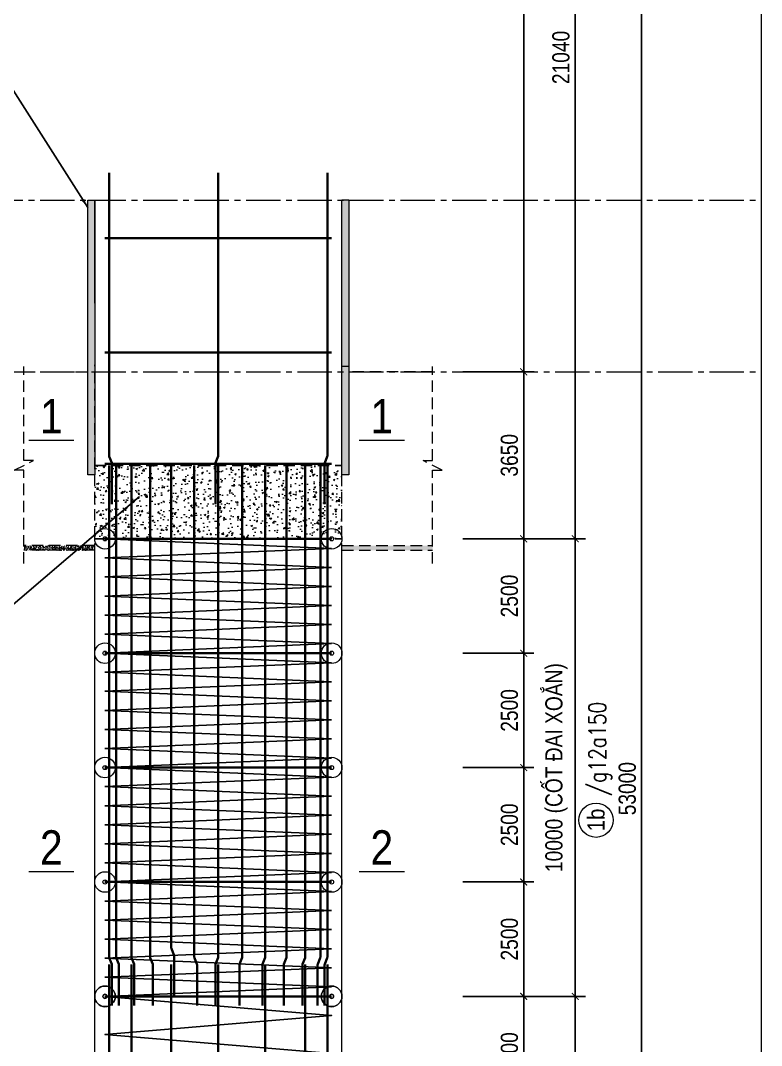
# Model space of a CAD drawing. Header units: millimetres. Extents: x -2123450 to -961021, y -260876 to 649159.
# Drawn here: x -1345823 to -1329637, y 473870 to 496271 of the extents above; entities that cross this region are included whole.
import ezdxf
from ezdxf.enums import TextEntityAlignment as Align

# ---------------------------------------------------------------- set-up
doc = ezdxf.new("R2010")
doc.units = ezdxf.units.MM
doc.header["$LTSCALE"] = 1000
doc.header["$MEASUREMENT"] = 0
doc.header["$PDMODE"] = 66
doc.linetypes.add('CENTER2', pattern=[1.125, 0.75, -0.125, 0.125, -0.125])
doc.linetypes.add('HIDDEN', pattern=[0.375, 0.25, -0.125])
doc.layers.get('DEFPOINTS').update_dxf_attribs({"linetype": 'CONTINUOUS'})
for name, color, linetype in [('03BORER', 3, 'CONTINUOUS'), ('HIDEN', 9, 'HIDDEN'), ('NDC_S_REBAR DES.', 2, 'CONTINUOUS')]:
    doc.layers.add(name, color=color, linetype=linetype)
for name, color, linetype, lineweight in [('NDC_S_AXIS', 5, 'CENTER2', 15), ('NDC_S_CONTINUOUS', 3, 'CONTINUOUS', 20), ('NDC_S_DIM', 1, 'CONTINUOUS', 9), ('NDC_S_HATCH COLUMN AND WALL', 251, 'CONTINUOUS', 13), ('NDC_S_HATCH MATERIAL', 8, 'CONTINUOUS', 13), ('NDC_S_LEADER', 1, 'CONTINUOUS', 9), ('NDC_S_REBAR', 4, 'CONTINUOUS', 35), ('NDC_S_REBAR NO.', 7, 'CONTINUOUS', 20), ('NDC_S_REBAR NO. BOX', 1, 'CONTINUOUS', 9), ('NDC_S_REBAR SECTION', 6, 'CONTINUOUS', 25), ('NDC_S_STIRRUP', 2, 'CONTINUOUS', 25), ('NDC_S_VN TITLE', 6, 'CONTINUOUS', 9)]:
    doc.layers.add(name, color=color, linetype=linetype, lineweight=lineweight)
doc.styles.add('NDC_ARIAL', font='arial.ttf', dxfattribs={"width": 0.8})
doc.styles.add('NDC_ROMANS', font='romans.shx', dxfattribs={"width": 0.8, "bigfont": 'vns.shx'})
doc.dimstyles.new('NDC_1-100', dxfattribs={"dimscale": 100, "dimtxt": 2.2, "dimasz": 1, "dimexe": 1.5, "dimexo": 2, "dimgap": 0.8, "dimtad": 1, "dimdec": 0, "dimdsep": 46, "dimtxsty": 'NDC_ARIAL', "dimblk": 'DIMMARK', "dimcen": 49999.938995, "dimdle": 1.5, "dimclrd": 1, "dimclre": 1, "dimclrt": 3, "dimadec": 0, "dimazin": 0, "dimtfac": 1, "dimtdec": 0, "dimtix": 1, "dimtmove": 2, "dimatfit": 3, "dimfxl": 1, "dimarcsym": 0})
doc.dimstyles.new('NDC_1-150', dxfattribs={"dimscale": 150, "dimtxt": 2.5, "dimasz": 1, "dimexe": 1.5, "dimexo": 0, "dimgap": 0.8, "dimtad": 1, "dimdec": 0, "dimdsep": 46, "dimtxsty": 'NDC_ARIAL', "dimblk": 'DIMMARK', "dimcen": 49999.938995, "dimdle": 1.5, "dimclrd": 1, "dimclre": 1, "dimclrt": 3, "dimadec": 0, "dimazin": 0, "dimtfac": 1, "dimtdec": 0, "dimtix": 1, "dimtmove": 2, "dimatfit": 3, "dimfxl": 1, "dimarcsym": 0})

# ---------------------------------------------------------------- blocks, each defined once
blk = doc.blocks.new('CON KE')
at = {"layer": 'NDC_S_CONTINUOUS'}
for radius in [225, 45]:
    blk.add_circle((-285322, 378614), radius, dxfattribs=at)
blk = doc.blocks.new('DIMMARK')
at = {"layer": 'NDC_S_DIM', "color": 1}
blk.add_line((-1.5, 0), (1, 0), dxfattribs=at)
at = {"layer": 'NDC_S_DIM', "color": 2, "const_width": 0.15}
blk.add_lwpolyline([(-0.5, -0.5), (0.5, 0.5)], dxfattribs=at)
blk = doc.blocks.new('*D240')
at = {"layer": 'DEFPOINTS', "color": 0, "transparency": 16777216}
for p in [(-1727342, 365106), (-1726013, 365106), (-1727342, 362606)]:
    blk.add_point(p, dxfattribs=at)
at = {"layer": 'NDC_S_DIM', "color": 1, "lineweight": -2, "transparency": 16777216}
for p, q in [((-1727342, 365106), (-1725788, 365106)), ((-1726013, 362756), (-1726013, 364956)), ((-1727342, 362606), (-1725788, 362606))]:
    blk.add_line(p, q, dxfattribs=at)
at = {"layer": 'NDC_S_DIM', "color": 1, "lineweight": -2, "transparency": 16777216, "xscale": 150, "yscale": 150, "zscale": 150}
for p, rotation in [((-1726013, 365106), 90), ((-1726013, 362606), 270)]:
    blk.add_blockref('DIMMARK', p, dxfattribs=dict(at, rotation=rotation))
at = {"layer": 'NDC_S_DIM', "color": 3, "transparency": 16777216, "insert": (-1726324, 363856), "char_height": 375, "attachment_point": 5, "rotation": 90, "style": 'NDC_ARIAL'}
blk.add_mtext('2500', dxfattribs=at)
blk = doc.blocks.new('*D241')
at = {"layer": 'DEFPOINTS', "color": 0, "transparency": 16777216}
for p in [(-1727342, 367606), (-1726013, 367606), (-1727342, 365106)]:
    blk.add_point(p, dxfattribs=at)
at = {"layer": 'NDC_S_DIM', "color": 1, "lineweight": -2, "transparency": 16777216}
for p, q in [((-1727342, 367606), (-1725788, 367606)), ((-1726013, 365256), (-1726013, 367456)), ((-1727342, 365106), (-1725788, 365106))]:
    blk.add_line(p, q, dxfattribs=at)
at = {"layer": 'NDC_S_DIM', "color": 1, "lineweight": -2, "transparency": 16777216, "xscale": 150, "yscale": 150, "zscale": 150}
for p, rotation in [((-1726013, 367606), 90), ((-1726013, 365106), 270)]:
    blk.add_blockref('DIMMARK', p, dxfattribs=dict(at, rotation=rotation))
at = {"layer": 'NDC_S_DIM', "color": 3, "transparency": 16777216, "insert": (-1726324, 366356), "char_height": 375, "attachment_point": 5, "rotation": 90, "style": 'NDC_ARIAL'}
blk.add_mtext('2500', dxfattribs=at)
blk = doc.blocks.new('*D242')
at = {"layer": 'DEFPOINTS', "color": 0, "transparency": 16777216}
for p in [(-1727342, 370106), (-1726013, 370106), (-1727342, 367606)]:
    blk.add_point(p, dxfattribs=at)
at = {"layer": 'NDC_S_DIM', "color": 1, "lineweight": -2, "transparency": 16777216}
for p, q in [((-1727342, 370106), (-1725788, 370106)), ((-1726013, 367756), (-1726013, 369956)), ((-1727342, 367606), (-1725788, 367606))]:
    blk.add_line(p, q, dxfattribs=at)
at = {"layer": 'NDC_S_DIM', "color": 1, "lineweight": -2, "transparency": 16777216, "xscale": 150, "yscale": 150, "zscale": 150}
for p, rotation in [((-1726013, 370106), 90), ((-1726013, 367606), 270)]:
    blk.add_blockref('DIMMARK', p, dxfattribs=dict(at, rotation=rotation))
at = {"layer": 'NDC_S_DIM', "color": 3, "transparency": 16777216, "insert": (-1726324, 368856), "char_height": 375, "attachment_point": 5, "rotation": 90, "style": 'NDC_ARIAL'}
blk.add_mtext('2500', dxfattribs=at)
blk = doc.blocks.new('*D243')
at = {"layer": 'DEFPOINTS', "color": 0, "transparency": 16777216}
for p in [(-1727342, 372606), (-1726013, 372606), (-1727342, 370106)]:
    blk.add_point(p, dxfattribs=at)
at = {"layer": 'NDC_S_DIM', "color": 1, "lineweight": -2, "transparency": 16777216}
for p, q in [((-1727342, 372606), (-1725788, 372606)), ((-1726013, 370256), (-1726013, 372456)), ((-1727342, 370106), (-1725788, 370106))]:
    blk.add_line(p, q, dxfattribs=at)
at = {"layer": 'NDC_S_DIM', "color": 1, "lineweight": -2, "transparency": 16777216, "xscale": 150, "yscale": 150, "zscale": 150}
for p, rotation in [((-1726013, 372606), 90), ((-1726013, 370106), 270)]:
    blk.add_blockref('DIMMARK', p, dxfattribs=dict(at, rotation=rotation))
at = {"layer": 'NDC_S_DIM', "color": 3, "transparency": 16777216, "insert": (-1726324, 371356), "char_height": 375, "attachment_point": 5, "rotation": 90, "style": 'NDC_ARIAL'}
blk.add_mtext('2500', dxfattribs=at)
blk = doc.blocks.new('*D1770')
at = {"layer": 'DEFPOINTS', "color": 0, "transparency": 16777216}
for p in [(-1727342, 359547), (-1726013, 359547), (-1727342, 357047)]:
    blk.add_point(p, dxfattribs=at)
at = {"layer": 'NDC_S_DIM', "color": 1, "lineweight": -2, "transparency": 16777216}
for p, q in [((-1727342, 359547), (-1725788, 359547)), ((-1726013, 357197), (-1726013, 359397)), ((-1727342, 357047), (-1725788, 357047))]:
    blk.add_line(p, q, dxfattribs=at)
at = {"layer": 'NDC_S_DIM', "color": 1, "lineweight": -2, "transparency": 16777216, "xscale": 150, "yscale": 150, "zscale": 150}
for p, rotation in [((-1726013, 359547), 90), ((-1726013, 357047), 270)]:
    blk.add_blockref('DIMMARK', p, dxfattribs=dict(at, rotation=rotation))
at = {"layer": 'NDC_S_DIM', "color": 3, "transparency": 16777216, "insert": (-1726324, 358297), "char_height": 375, "attachment_point": 5, "rotation": 90, "style": 'NDC_ARIAL'}
blk.add_mtext('2500', dxfattribs=at)
blk = doc.blocks.new('*D2159')
at = {"layer": 'DEFPOINTS', "color": 0, "transparency": 16777216}
for p in [(-1727342, 357047), (-1726013, 357047), (-1727342, 354547)]:
    blk.add_point(p, dxfattribs=at)
at = {"layer": 'NDC_S_DIM', "color": 1, "lineweight": -2, "transparency": 16777216}
for p, q in [((-1727342, 357047), (-1725788, 357047)), ((-1726013, 354697), (-1726013, 356897)), ((-1727342, 354547), (-1725788, 354547))]:
    blk.add_line(p, q, dxfattribs=at)
at = {"layer": 'NDC_S_DIM', "color": 1, "lineweight": -2, "transparency": 16777216, "xscale": 150, "yscale": 150, "zscale": 150}
for p, rotation in [((-1726013, 357047), 90), ((-1726013, 354547), 270)]:
    blk.add_blockref('DIMMARK', p, dxfattribs=dict(at, rotation=rotation))
at = {"layer": 'NDC_S_DIM', "color": 3, "transparency": 16777216, "insert": (-1726324, 355797), "char_height": 375, "attachment_point": 5, "rotation": 90, "style": 'NDC_ARIAL'}
blk.add_mtext('2500', dxfattribs=at)
blk = doc.blocks.new('*D2160')
at = {"layer": 'DEFPOINTS', "color": 0, "transparency": 16777216}
for p in [(-1727342, 354547), (-1726013, 354547), (-1727342, 352047)]:
    blk.add_point(p, dxfattribs=at)
at = {"layer": 'NDC_S_DIM', "color": 1, "lineweight": -2, "transparency": 16777216}
for p, q in [((-1727342, 354547), (-1725788, 354547)), ((-1726013, 352197), (-1726013, 354397)), ((-1727342, 352047), (-1725788, 352047))]:
    blk.add_line(p, q, dxfattribs=at)
at = {"layer": 'NDC_S_DIM', "color": 1, "lineweight": -2, "transparency": 16777216, "xscale": 150, "yscale": 150, "zscale": 150}
for p, rotation in [((-1726013, 354547), 90), ((-1726013, 352047), 270)]:
    blk.add_blockref('DIMMARK', p, dxfattribs=dict(at, rotation=rotation))
at = {"layer": 'NDC_S_DIM', "color": 3, "transparency": 16777216, "insert": (-1726324, 353297), "char_height": 375, "attachment_point": 5, "rotation": 90, "style": 'NDC_ARIAL'}
blk.add_mtext('2500', dxfattribs=at)
blk = doc.blocks.new('*D2161')
at = {"layer": 'DEFPOINTS', "color": 0, "transparency": 16777216}
for p in [(-1727342, 352047), (-1726013, 352047), (-1727342, 349547)]:
    blk.add_point(p, dxfattribs=at)
at = {"layer": 'NDC_S_DIM', "color": 1, "lineweight": -2, "transparency": 16777216}
for p, q in [((-1727342, 352047), (-1725788, 352047)), ((-1726013, 349697), (-1726013, 351897)), ((-1727342, 349547), (-1725788, 349547))]:
    blk.add_line(p, q, dxfattribs=at)
at = {"layer": 'NDC_S_DIM', "color": 1, "lineweight": -2, "transparency": 16777216, "xscale": 150, "yscale": 150, "zscale": 150}
for p, rotation in [((-1726013, 352047), 90), ((-1726013, 349547), 270)]:
    blk.add_blockref('DIMMARK', p, dxfattribs=dict(at, rotation=rotation))
at = {"layer": 'NDC_S_DIM', "color": 3, "transparency": 16777216, "insert": (-1726324, 350797), "char_height": 375, "attachment_point": 5, "rotation": 90, "style": 'NDC_ARIAL'}
blk.add_mtext('2500', dxfattribs=at)
blk = doc.blocks.new('*D2162')
at = {"layer": 'DEFPOINTS', "color": 0, "transparency": 16777216}
for p in [(-1727342, 349547), (-1726013, 349547), (-1727342, 347047)]:
    blk.add_point(p, dxfattribs=at)
at = {"layer": 'NDC_S_DIM', "color": 1, "lineweight": -2, "transparency": 16777216}
for p, q in [((-1727342, 349547), (-1725788, 349547)), ((-1726013, 347197), (-1726013, 349397)), ((-1727342, 347047), (-1725788, 347047))]:
    blk.add_line(p, q, dxfattribs=at)
at = {"layer": 'NDC_S_DIM', "color": 1, "lineweight": -2, "transparency": 16777216, "xscale": 150, "yscale": 150, "zscale": 150}
for p, rotation in [((-1726013, 349547), 90), ((-1726013, 347047), 270)]:
    blk.add_blockref('DIMMARK', p, dxfattribs=dict(at, rotation=rotation))
at = {"layer": 'NDC_S_DIM', "color": 3, "transparency": 16777216, "insert": (-1726324, 348297), "char_height": 375, "attachment_point": 5, "rotation": 90, "style": 'NDC_ARIAL'}
blk.add_mtext('2500', dxfattribs=at)
blk = doc.blocks.new('*D2163')
at = {"layer": 'DEFPOINTS', "color": 0, "transparency": 16777216}
for p in [(-1727342, 347047), (-1726013, 347047), (-1727342, 344547)]:
    blk.add_point(p, dxfattribs=at)
at = {"layer": 'NDC_S_DIM', "color": 1, "lineweight": -2, "transparency": 16777216}
for p, q in [((-1727342, 347047), (-1725788, 347047)), ((-1726013, 344697), (-1726013, 346897)), ((-1727342, 344547), (-1725788, 344547))]:
    blk.add_line(p, q, dxfattribs=at)
at = {"layer": 'NDC_S_DIM', "color": 1, "lineweight": -2, "transparency": 16777216, "xscale": 150, "yscale": 150, "zscale": 150}
for p, rotation in [((-1726013, 347047), 90), ((-1726013, 344547), 270)]:
    blk.add_blockref('DIMMARK', p, dxfattribs=dict(at, rotation=rotation))
at = {"layer": 'NDC_S_DIM', "color": 3, "transparency": 16777216, "insert": (-1726324, 345797), "char_height": 375, "attachment_point": 5, "rotation": 90, "style": 'NDC_ARIAL'}
blk.add_mtext('2500', dxfattribs=at)
blk = doc.blocks.new('*D2164')
at = {"layer": 'DEFPOINTS', "color": 0, "transparency": 16777216}
for p in [(-1727342, 344547), (-1726013, 344547), (-1727342, 342047)]:
    blk.add_point(p, dxfattribs=at)
at = {"layer": 'NDC_S_DIM', "color": 1, "lineweight": -2, "transparency": 16777216}
for p, q in [((-1727342, 344547), (-1725788, 344547)), ((-1726013, 342197), (-1726013, 344397)), ((-1727342, 342047), (-1725788, 342047))]:
    blk.add_line(p, q, dxfattribs=at)
at = {"layer": 'NDC_S_DIM', "color": 1, "lineweight": -2, "transparency": 16777216, "xscale": 150, "yscale": 150, "zscale": 150}
for p, rotation in [((-1726013, 344547), 90), ((-1726013, 342047), 270)]:
    blk.add_blockref('DIMMARK', p, dxfattribs=dict(at, rotation=rotation))
at = {"layer": 'NDC_S_DIM', "color": 3, "transparency": 16777216, "insert": (-1726324, 343297), "char_height": 375, "attachment_point": 5, "rotation": 90, "style": 'NDC_ARIAL'}
blk.add_mtext('2500', dxfattribs=at)
blk = doc.blocks.new('*D2165')
at = {"layer": 'DEFPOINTS', "color": 0, "transparency": 16777216}
for p in [(-1727342, 342047), (-1726013, 342047), (-1727342, 339547)]:
    blk.add_point(p, dxfattribs=at)
at = {"layer": 'NDC_S_DIM', "color": 1, "lineweight": -2, "transparency": 16777216}
for p, q in [((-1727342, 342047), (-1725788, 342047)), ((-1726013, 339697), (-1726013, 341897)), ((-1727342, 339547), (-1725788, 339547))]:
    blk.add_line(p, q, dxfattribs=at)
at = {"layer": 'NDC_S_DIM', "color": 1, "lineweight": -2, "transparency": 16777216, "xscale": 150, "yscale": 150, "zscale": 150}
for p, rotation in [((-1726013, 342047), 90), ((-1726013, 339547), 270)]:
    blk.add_blockref('DIMMARK', p, dxfattribs=dict(at, rotation=rotation))
at = {"layer": 'NDC_S_DIM', "color": 3, "transparency": 16777216, "insert": (-1726324, 340797), "char_height": 375, "attachment_point": 5, "rotation": 90, "style": 'NDC_ARIAL'}
blk.add_mtext('2500', dxfattribs=at)
blk = doc.blocks.new('*D1946')
at = {"layer": 'DEFPOINTS', "color": 0, "transparency": 16777216}
for p in [(-1336160, 484943), (-1336160, 474943), (-1333706, 474943)]:
    blk.add_point(p, dxfattribs=at)
at = {"layer": 'NDC_S_DIM', "color": 1, "lineweight": -2, "transparency": 16777216}
for p, q in [((-1336160, 484943), (-1333481, 484943)), ((-1333706, 484793), (-1333706, 475093)), ((-1336160, 474943), (-1333481, 474943))]:
    blk.add_line(p, q, dxfattribs=at)
at = {"layer": 'NDC_S_DIM', "color": 1, "lineweight": -2, "transparency": 16777216, "xscale": 150, "yscale": 150, "zscale": 150}
for p, rotation in [((-1333706, 484943), 90), ((-1333706, 474943), 270)]:
    blk.add_blockref('DIMMARK', p, dxfattribs=dict(at, rotation=rotation))
at = {"layer": 'NDC_S_DIM', "color": 3, "transparency": 16777216, "insert": (-1334116, 479943), "char_height": 375, "attachment_point": 5, "rotation": 90, "style": 'NDC_ARIAL'}
blk.add_mtext('10000 (CỐT ĐAI XOẮN)', dxfattribs=at)
blk = doc.blocks.new('*D1947')
at = {"layer": 'DEFPOINTS', "color": 0, "transparency": 16777216}
for p in [(-1334710, 505983), (-1334606, 452983), (-1332256, 452983)]:
    blk.add_point(p, dxfattribs=at)
at = {"layer": 'NDC_S_DIM', "color": 1, "lineweight": -2, "transparency": 16777216}
for p, q in [((-1334710, 505983), (-1332031, 505983)), ((-1332256, 505833), (-1332256, 453133)), ((-1334606, 452983), (-1332031, 452983))]:
    blk.add_line(p, q, dxfattribs=at)
at = {"layer": 'NDC_S_DIM', "color": 1, "lineweight": -2, "transparency": 16777216, "xscale": 150, "yscale": 150, "zscale": 150}
for p, rotation in [((-1332256, 505983), 90), ((-1332256, 452983), 270)]:
    blk.add_blockref('DIMMARK', p, dxfattribs=dict(at, rotation=rotation))
at = {"layer": 'NDC_S_DIM', "color": 3, "transparency": 16777216, "insert": (-1332568, 479483), "char_height": 375, "attachment_point": 5, "rotation": 90, "style": 'NDC_ARIAL'}
blk.add_mtext('53000', dxfattribs=at)
blk = doc.blocks.new('*D1948')
at = {"layer": 'DEFPOINTS', "color": 0, "transparency": 16777216}
for p in [(-1336160, 474943), (-1336160, 452983), (-1333706, 452983)]:
    blk.add_point(p, dxfattribs=at)
at = {"layer": 'NDC_S_DIM', "color": 1, "lineweight": -2, "transparency": 16777216}
for p, q in [((-1336160, 474943), (-1333481, 474943)), ((-1333706, 474793), (-1333706, 453133)), ((-1336160, 452983), (-1333481, 452983))]:
    blk.add_line(p, q, dxfattribs=at)
at = {"layer": 'NDC_S_DIM', "color": 1, "lineweight": -2, "transparency": 16777216, "xscale": 150, "yscale": 150, "zscale": 150}
for p, rotation in [((-1333706, 474943), 90), ((-1333706, 452983), 270)]:
    blk.add_blockref('DIMMARK', p, dxfattribs=dict(at, rotation=rotation))
at = {"layer": 'NDC_S_DIM', "color": 3, "transparency": 16777216, "insert": (-1334116, 463963), "char_height": 375, "attachment_point": 5, "rotation": 90, "style": 'NDC_ARIAL'}
blk.add_mtext('21960 (CỐT ĐAI XOẮN)', dxfattribs=at)
blk = doc.blocks.new('*D1960')
at = {"layer": 'DEFPOINTS', "color": 0, "transparency": 16777216}
for p in [(-1336160, 488593), (-1336160, 484943), (-1334831, 484943)]:
    blk.add_point(p, dxfattribs=at)
at = {"layer": 'NDC_S_DIM', "color": 1, "lineweight": -2, "transparency": 16777216}
for p, q in [((-1336160, 488593), (-1334606, 488593)), ((-1334831, 488443), (-1334831, 485093)), ((-1336160, 484943), (-1334606, 484943))]:
    blk.add_line(p, q, dxfattribs=at)
at = {"layer": 'NDC_S_DIM', "color": 1, "lineweight": -2, "transparency": 16777216, "xscale": 150, "yscale": 150, "zscale": 150}
for p, rotation in [((-1334831, 488593), 90), ((-1334831, 484943), 270)]:
    blk.add_blockref('DIMMARK', p, dxfattribs=dict(at, rotation=rotation))
at = {"layer": 'NDC_S_DIM', "color": 3, "transparency": 16777216, "insert": (-1335143, 486768), "char_height": 375, "attachment_point": 5, "rotation": 90, "style": 'NDC_ARIAL'}
blk.add_mtext('3650', dxfattribs=at)
blk = doc.blocks.new('*D1961')
at = {"layer": 'DEFPOINTS', "color": 0, "transparency": 16777216}
for p in [(-1336160, 505983), (-1333706, 505983), (-1336160, 484943)]:
    blk.add_point(p, dxfattribs=at)
at = {"layer": 'NDC_S_DIM', "color": 1, "lineweight": -2, "transparency": 16777216}
for p, q in [((-1336160, 505983), (-1333481, 505983)), ((-1333706, 485093), (-1333706, 505833)), ((-1336160, 484943), (-1333481, 484943))]:
    blk.add_line(p, q, dxfattribs=at)
at = {"layer": 'NDC_S_DIM', "color": 1, "lineweight": -2, "transparency": 16777216, "xscale": 150, "yscale": 150, "zscale": 150}
for p, rotation in [((-1333706, 505983), 90), ((-1333706, 484943), 270)]:
    blk.add_blockref('DIMMARK', p, dxfattribs=dict(at, rotation=rotation))
at = {"layer": 'NDC_S_DIM', "color": 3, "transparency": 16777216, "insert": (-1334017, 495463), "char_height": 375, "attachment_point": 5, "rotation": 90, "style": 'NDC_ARIAL'}
blk.add_mtext('21040', dxfattribs=at)
blk = doc.blocks.new('*D1962')
at = {"layer": 'DEFPOINTS', "color": 0, "transparency": 16777216}
for p in [(-1336160, 505983), (-1334831, 505983), (-1336160, 488593)]:
    blk.add_point(p, dxfattribs=at)
at = {"layer": 'NDC_S_DIM', "color": 1, "lineweight": -2, "transparency": 16777216}
for p, q in [((-1336160, 505983), (-1334606, 505983)), ((-1334831, 488743), (-1334831, 505833)), ((-1336160, 488593), (-1334606, 488593))]:
    blk.add_line(p, q, dxfattribs=at)
at = {"layer": 'NDC_S_DIM', "color": 1, "lineweight": -2, "transparency": 16777216, "xscale": 150, "yscale": 150, "zscale": 150}
for p, rotation in [((-1334831, 505983), 90), ((-1334831, 488593), 270)]:
    blk.add_blockref('DIMMARK', p, dxfattribs=dict(at, rotation=rotation))
at = {"layer": 'NDC_S_DIM', "color": 3, "transparency": 16777216, "insert": (-1335143, 497288), "char_height": 375, "attachment_point": 5, "rotation": 90, "style": 'NDC_ARIAL'}
blk.add_mtext('17390', dxfattribs=at)
blk = doc.blocks.new('*U239')
at = {"layer": 'NDC_S_REBAR'}
for p, q in [((-1735159.4, 372606.2), (-1730209.4, 372606.2)), ((-1735159.4, 370106.2), (-1730209.4, 370106.2)), ((-1735159.4, 370106.2), (-1730209.4, 370106.2)), ((-1735159.4, 367606.2), (-1730209.4, 367606.2)), ((-1735159.4, 367606.2), (-1730209.4, 367606.2)), ((-1735159.4, 365106.2), (-1730209.4, 365106.2)), ((-1735159.4, 365106.2), (-1730209.4, 365106.2)), ((-1735159.4, 362606.2), (-1730209.4, 362606.2))]:
    blk.add_line(p, q, dxfattribs=at)
at = {"layer": 'NDC_S_STIRRUP'}
for p, q in [((-1730209.4, 372397.9), (-1735159.4, 372606.2)), ((-1735159.4, 372189.6), (-1730209.4, 372397.9)), ((-1730209.4, 371981.2), (-1735159.4, 372189.6)), ((-1735159.4, 371772.9), (-1730209.4, 371981.2)), ((-1730209.4, 371564.6), (-1735159.4, 371772.9)), ((-1735159.4, 371356.2), (-1730209.4, 371564.6)), ((-1730209.4, 371147.9), (-1735159.4, 371356.2)), ((-1735159.4, 370939.6), (-1730209.4, 371147.9)), ((-1730209.4, 370731.2), (-1735159.4, 370939.6)), ((-1735159.4, 370522.9), (-1730209.4, 370731.2)), ((-1730209.4, 370314.6), (-1735159.4, 370522.9)), ((-1735159.4, 370106.2), (-1730209.4, 370314.6)), ((-1730209.4, 369897.9), (-1735159.4, 370106.2)), ((-1735159.4, 369689.6), (-1730209.4, 369897.9)), ((-1730209.4, 369481.2), (-1735159.4, 369689.6)), ((-1735159.4, 369272.9), (-1730209.4, 369481.2)), ((-1730209.4, 369064.6), (-1735159.4, 369272.9)), ((-1735159.4, 368856.2), (-1730209.4, 369064.6)), ((-1730209.4, 368647.9), (-1735159.4, 368856.2)), ((-1735159.4, 368439.6), (-1730209.4, 368647.9)), ((-1730209.4, 368231.2), (-1735159.4, 368439.6)), ((-1735159.4, 368022.9), (-1730209.4, 368231.2)), ((-1730209.4, 367814.6), (-1735159.4, 368022.9)), ((-1735159.4, 367606.2), (-1730209.4, 367814.6)), ((-1730209.4, 367397.9), (-1735159.4, 367606.2)), ((-1735159.4, 367189.6), (-1730209.4, 367397.9)), ((-1730209.4, 366981.2), (-1735159.4, 367189.6)), ((-1735159.4, 366772.9), (-1730209.4, 366981.2)), ((-1730209.4, 366564.6), (-1735159.4, 366772.9)), ((-1735159.4, 366356.2), (-1730209.4, 366564.6)), ((-1730209.4, 366147.9), (-1735159.4, 366356.2)), ((-1735159.4, 365939.6), (-1730209.4, 366147.9)), ((-1730209.4, 365731.2), (-1735159.4, 365939.6)), ((-1735159.4, 365522.9), (-1730209.4, 365731.2)), ((-1730209.4, 365314.6), (-1735159.4, 365522.9)), ((-1735159.4, 365106.2), (-1730209.4, 365314.6)), ((-1730209.4, 364897.9), (-1735159.4, 365106.2)), ((-1735159.4, 364689.6), (-1730209.4, 364897.9)), ((-1730209.4, 364481.2), (-1735159.4, 364689.6)), ((-1735159.4, 364272.9), (-1730209.4, 364481.2)), ((-1730209.4, 364064.6), (-1735159.4, 364272.9)), ((-1735159.4, 363856.2), (-1730209.4, 364064.6)), ((-1730209.4, 363647.9), (-1735159.4, 363856.2)), ((-1735159.4, 363439.6), (-1730209.4, 363647.9)), ((-1730209.4, 363231.2), (-1735159.4, 363439.6)), ((-1735159.4, 363022.9), (-1730209.4, 363231.2)), ((-1730209.4, 362814.6), (-1735159.4, 363022.9)), ((-1735159.4, 362606.2), (-1730209.4, 362814.6))]:
    blk.add_line(p, q, dxfattribs=at)
at = {"layer": 'NDC_S_REBAR SECTION'}
for p in [(-1449837, -6007.5), (-1449837, -6007.5), (-1444887, -6007.5), (-1449837, -8507.5), (-1449837, -8507.5), (-1449837, -8507.5), (-1444887, -8507.5), (-1444887, -8507.5), (-1449837, -11007.5), (-1449837, -11007.5), (-1449837, -11007.5), (-1444887, -11007.5), (-1444887, -11007.5), (-1449837, -13507.5), (-1449837, -13507.5), (-1449837, -13507.5), (-1444887, -13507.5), (-1444887, -13507.5), (-1449837, -16007.5), (-1444887, -16007.5)]:
    blk.add_blockref('CON KE', p, dxfattribs=at)
at = {"layer": 'NDC_S_DIM'}
for base, p1, p2, picture, middle in [((-1726012.7, 372606.2), (-1727341.6, 370106.2), (-1727341.6, 372606.2), '*D243', (-1726324.2, 371356.2)), ((-1726012.7, 370106.2), (-1727341.6, 367606.2), (-1727341.6, 370106.2), '*D242', (-1726324.2, 368856.2)), ((-1726012.7, 367606.2), (-1727341.6, 365106.2), (-1727341.6, 367606.2), '*D241', (-1726324.2, 366356.2)), ((-1726012.7, 365106.2), (-1727341.6, 362606.2), (-1727341.6, 365106.2), '*D240', (-1726324.2, 363856.2))]:
    dim = blk.add_linear_dim(base=base, p1=p1, p2=p2, angle=90, dimstyle='NDC_1-150', dxfattribs=at)
    dim.commit()
    dim.dimension.update_dxf_attribs({"geometry": picture, "text_midpoint": middle})
blk = doc.blocks.new('*U1769')
at = {"layer": 'NDC_S_REBAR'}
for p, q in [((-1735159.4, 359547.3), (-1730209.4, 359547.3)), ((-1735159.4, 359547.3), (-1730209.4, 359547.3)), ((-1735159.4, 357047.3), (-1730209.4, 357047.3)), ((-1735159.4, 357047.3), (-1730209.4, 357047.3)), ((-1735159.4, 357047.3), (-1730209.4, 357047.3)), ((-1735159.4, 354547.3), (-1730209.4, 354547.3)), ((-1735159.4, 354547.3), (-1730209.4, 354547.3)), ((-1735159.4, 354547.3), (-1730209.4, 354547.3)), ((-1735159.4, 352047.3), (-1730209.4, 352047.3)), ((-1735159.4, 352047.3), (-1730209.4, 352047.3)), ((-1735159.4, 352047.3), (-1730209.4, 352047.3)), ((-1735159.4, 349547.3), (-1730209.4, 349547.3)), ((-1735159.4, 349547.3), (-1730209.4, 349547.3)), ((-1735159.4, 349547.3), (-1730209.4, 349547.3)), ((-1735159.4, 347047.3), (-1730209.4, 347047.3)), ((-1735159.4, 347047.3), (-1730209.4, 347047.3)), ((-1735159.4, 347047.3), (-1730209.4, 347047.3)), ((-1735159.4, 344547.3), (-1730209.4, 344547.3)), ((-1735159.4, 344547.3), (-1730209.4, 344547.3)), ((-1735159.4, 344547.3), (-1730209.4, 344547.3)), ((-1735159.4, 342047.3), (-1730209.4, 342047.3)), ((-1735159.4, 342047.3), (-1730209.4, 342047.3)), ((-1735159.4, 342047.3), (-1730209.4, 342047.3)), ((-1735159.4, 339547.3), (-1730209.4, 339547.3))]:
    blk.add_line(p, q, dxfattribs=at)
at = {"layer": 'NDC_S_STIRRUP'}
for points in [[(-1735159.4, 357047.3), (-1730215.4, 357462.9, 0.8498629), (-1730215.4, 357464.9), (-1735159.4, 357880.6), (-1730209.4, 358297.3), (-1735159.4, 358713.9), (-1730209.4, 359130.6), (-1735159.4, 359547.3)], [(-1735159.4, 354547.3), (-1730215.4, 354962.9, 0.8498629), (-1730215.4, 354964.9), (-1735159.4, 355380.6), (-1730209.4, 355797.3), (-1735159.4, 356213.9), (-1730209.4, 356630.6), (-1735159.4, 357047.3)], [(-1735159.4, 352047.3), (-1730215.4, 352462.9, 0.8498629), (-1730215.4, 352464.9), (-1735159.4, 352880.6), (-1730209.4, 353297.3), (-1735159.4, 353713.9), (-1730209.4, 354130.6), (-1735159.4, 354547.3)], [(-1735159.4, 349547.3), (-1730215.4, 349962.9, 0.8498629), (-1730215.4, 349964.9), (-1735159.4, 350380.6), (-1730209.4, 350797.3), (-1735159.4, 351213.9), (-1730209.4, 351630.6), (-1735159.4, 352047.3)], [(-1735159.4, 347047.3), (-1730215.4, 347462.9, 0.8498629), (-1730215.4, 347464.9), (-1735159.4, 347880.6), (-1730209.4, 348297.3), (-1735159.4, 348713.9), (-1730209.4, 349130.6), (-1735159.4, 349547.3)], [(-1735159.4, 344547.3), (-1730215.4, 344962.9, 0.8498629), (-1730215.4, 344964.9), (-1735159.4, 345380.6), (-1730209.4, 345797.3), (-1735159.4, 346213.9), (-1730209.4, 346630.6), (-1735159.4, 347047.3)], [(-1735159.4, 342047.3), (-1730215.4, 342462.9, 0.8498629), (-1730215.4, 342464.9), (-1735159.4, 342880.6), (-1730209.4, 343297.3), (-1735159.4, 343713.9), (-1730209.4, 344130.6), (-1735159.4, 344547.3)], [(-1735159.4, 339547.3), (-1730215.4, 339962.9, 0.8498629), (-1730215.4, 339964.9), (-1735159.4, 340380.6), (-1730209.4, 340797.3), (-1735159.4, 341213.9), (-1730209.4, 341630.6), (-1735159.4, 342047.3)]]:
    blk.add_lwpolyline(points, format="xyb", dxfattribs=at)
at = {"layer": 'NDC_S_REBAR SECTION', "xscale": -1, "rotation": 180}
for p in [(-1449837, 738161), (-1449837, 738161), (-1444887, 738161), (-1444887, 738161), (-1449837, 735661), (-1449837, 735661), (-1449837, 735661), (-1444887, 735661), (-1444887, 735661), (-1444887, 735661), (-1449837, 733161), (-1449837, 733161), (-1449837, 733161), (-1444887, 733161), (-1444887, 733161), (-1444887, 733161), (-1449837, 730661), (-1449837, 730661), (-1449837, 730661), (-1444887, 730661), (-1444887, 730661), (-1444887, 730661), (-1449837, 728161), (-1449837, 728161), (-1449837, 728161), (-1444887, 728161), (-1444887, 728161), (-1444887, 728161), (-1449837, 725661), (-1449837, 725661), (-1449837, 725661), (-1444887, 725661), (-1444887, 725661), (-1444887, 725661), (-1449837, 723161), (-1449837, 723161), (-1449837, 723161), (-1444887, 723161), (-1444887, 723161), (-1444887, 723161), (-1449837, 720661), (-1449837, 720661), (-1449837, 720661), (-1444887, 720661), (-1444887, 720661), (-1444887, 720661), (-1449837, 718161), (-1444887, 718161)]:
    blk.add_blockref('CON KE', p, dxfattribs=at)
at = {"layer": 'NDC_S_DIM'}
for base, p1, p2, picture, middle in [((-1726012.7, 359547.3), (-1727341.6, 357047.3), (-1727341.6, 359547.3), '*D1770', (-1726324.2, 358297.3)), ((-1726012.7, 357047.3), (-1727341.6, 354547.3), (-1727341.6, 357047.3), '*D2159', (-1726324.2, 355797.3)), ((-1726012.7, 354547.3), (-1727341.6, 352047.3), (-1727341.6, 354547.3), '*D2160', (-1726324.2, 353297.3)), ((-1726012.7, 352047.3), (-1727341.6, 349547.3), (-1727341.6, 352047.3), '*D2161', (-1726324.2, 350797.3)), ((-1726012.7, 349547.3), (-1727341.6, 347047.3), (-1727341.6, 349547.3), '*D2162', (-1726324.2, 348297.3)), ((-1726012.7, 347047.3), (-1727341.6, 344547.3), (-1727341.6, 347047.3), '*D2163', (-1726324.2, 345797.3)), ((-1726012.7, 344547.3), (-1727341.6, 342047.3), (-1727341.6, 344547.3), '*D2164', (-1726324.2, 343297.3)), ((-1726012.7, 342047.3), (-1727341.6, 339547.3), (-1727341.6, 342047.3), '*D2165', (-1726324.2, 340797.3))]:
    dim = blk.add_linear_dim(base=base, p1=p1, p2=p2, angle=90, dimstyle='NDC_1-150', dxfattribs=at)
    dim.commit()
    dim.dimension.update_dxf_attribs({"geometry": picture, "text_midpoint": middle})

msp = doc.modelspace()

# ---------------------------------------------------------------- hatches: boundary and pattern name
at = {"layer": 'NDC_S_HATCH COLUMN AND WALL', "lineweight": 100}
h = msp.add_hatch(color=256, dxfattribs=at)
h.dxf.hatch_style = 1
h.paths.add_polyline_path([(-1344352.88, 486343.8), (-1344202.88, 486343.8), (-1344202.88, 492343.8), (-1344352.88, 492343.8)])
h = msp.add_hatch(color=256, dxfattribs=at)
h.dxf.hatch_style = 1
h.paths.add_polyline_path([(-1338802.88, 486343.8), (-1338652.88, 486343.8), (-1338652.88, 492343.8), (-1338802.88, 492343.8)])
at = {"layer": 'NDC_S_HATCH MATERIAL'}
h = msp.add_hatch(dxfattribs=at)
h.set_pattern_fill('AR-CONC', color=256, scale=50)
h.set_pattern_definition([(50, (145128.95, 106672.78), (358.63009, -31.37607), [37.5, -412.5]), (355, (145128.95, 106672.8), (-69.37567, 376.09607), [30, -330]), (100.451444, (145158.84, 106670.17), (289.25442, 344.719995), [31.8701, -350.57106]), (46.1842, (145128.95, 106772.8), (533.62067, -82.75964), [56.25, -618.75]), (96.635635, (145173.4, 106765.9), (467.33097, 487.0593), [47.80517, -525.85688]), (351.184164, (145128.95, 106772.8), (467.33097, 487.0593), [45, -495]), (21, (145178.95, 106747.78), (298.453526, -201.309445), [37.5, -412.5]), (326, (145178.95, 106747.8), (121.65767, 362.57502), [30, -330]), (71.451445, (145203.82, 106731), (420.11119, 161.26558), [31.870095, -350.57106]), (37.5, (145128.95, 106672.78), (6.079928, 166.446927), [0, -326, 0, -335, 0, -331.25]), (7.5, (145128.95, 106672.78), (131.534769, 197.205856), [0, -191, 0, -318.5, 0, -126.25]), (327.5, (145017.45, 106672.78), (266.911218, -11.277436), [0, -125, 0, -390, 0, -517.5]), (317.5, (144967.45, 106672.78), (291.593085, 50.05249), [0, -162.5, 0, -259, 0, -367.5])])
h.paths.add_polyline_path([(-1338802.88, 484943.34), (-1338802.88, 486543.34), (-1344202.88, 486543.34), (-1344202.88, 484943.34)])
at = {"layer": 'NDC_S_HATCH MATERIAL', "linetype": 'HIDDEN'}
h = msp.add_hatch(dxfattribs=at)
h.set_pattern_fill('AR-CONC', color=256, scale=10)
h.set_pattern_definition([(50, (-995921.27, 61532.25), (71.726018, -6.2752135), [7.5, -82.5]), (355, (-995921.27, 61532.25), (-13.875133, 75.219213), [6, -66]), (100.451444, (-995915.296, 61531.73), (57.850885, 68.943999), [6.374019, -70.114211]), (46.1842, (-995921.27, 61552.25), (106.724133, -16.551928), [11.25, -123.75]), (96.635635, (-995912.38, 61550.87), (93.466195, 97.41186), [9.561034, -105.171376]), (351.184164, (-995921.27, 61552.25), (93.466195, 97.41186), [9, -99]), (21, (-995911.27, 61547.25), (59.690705, -40.261889), [7.5, -82.5]), (326, (-995911.27, 61547.25), (24.331533, 72.5150045), [6, -66]), (71.451445, (-995906.3, 61543.9), (84.022238, 32.253115), [6.374019, -70.114211]), (37.5, (-995921.273, 61532.252), (1.2159855, 33.2893854), [0, -65.2, 0, -67, 0, -66.25]), (7.5, (-995921.273, 61532.252), (26.3069537, 39.4411712), [0, -38.2, 0, -63.7, 0, -25.25]), (327.5, (-995943.573, 61532.252), (53.3822436, -2.2554872), [0, -25, 0, -78, 0, -103.5]), (317.5, (-995953.573, 61532.25), (58.318617, 10.0104982), [0, -32.5, 0, -51.8, 0, -73.5])])
h.paths.add_polyline_path([(-1344202.88, 484793.34), (-1345749.37, 484793.34), (-1345749.37, 484693.34), (-1344202.88, 484693.34)])
h = msp.add_hatch(dxfattribs=at)
h.set_pattern_fill('AR-CONC', color=256, scale=10)
h.set_pattern_definition([(50, (-997652.84, 61532.25), (71.726018, -6.2752135), [7.5, -82.5]), (355, (-997652.84, 61532.25), (-13.875133, 75.219213), [6, -66]), (100.451444, (-997646.86, 61531.73), (57.850885, 68.943999), [6.374019, -70.114211]), (46.1842, (-997652.84, 61552.25), (106.724133, -16.551928), [11.25, -123.75]), (96.635635, (-997643.95, 61550.87), (93.466195, 97.41186), [9.561034, -105.171376]), (351.184164, (-997652.84, 61552.25), (93.466195, 97.41186), [9, -99]), (21, (-997642.84, 61547.25), (59.690705, -40.261889), [7.5, -82.5]), (326, (-997642.84, 61547.25), (24.331533, 72.515005), [6, -66]), (71.451445, (-997637.866, 61543.9), (84.022238, 32.253115), [6.374019, -70.114211]), (37.5, (-997652.84, 61532.252), (1.2159855, 33.2893854), [0, -65.2, 0, -67, 0, -66.25]), (7.5, (-997652.84, 61532.252), (26.3069537, 39.4411712), [0, -38.2, 0, -63.7, 0, -25.25]), (327.5, (-997675.14, 61532.252), (53.3822436, -2.2554872), [0, -25, 0, -78, 0, -103.5]), (317.5, (-997685.14, 61532.25), (58.318617, 10.0104982), [0, -32.5, 0, -51.8, 0, -73.5])])
h.paths.add_polyline_path([(-1338802.88, 484793.34), (-1336820.81, 484793.34), (-1336820.81, 484693.34), (-1338802.88, 484693.34)])

# ---------------------------------------------------------------- linework, layer by layer
at = {"layer": 'HIDEN'}
for p, q in [((-1344202.88, 486543.34), (-1338802.88, 486543.34)), ((-1344202.88, 484943.34), (-1338802.88, 484943.34))]:
    msp.add_line(p, q, dxfattribs=at)
at = {"layer": 'NDC_S_AXIS', "color": 1}
for p, q in [((-1354395.11, 492343.34), (-1329637.34, 492343.34)), ((-1354395.11, 488593.34), (-1329637.34, 488593.34))]:
    msp.add_line(p, q, dxfattribs=at)
at = {"layer": 'NDC_S_CONTINUOUS'}
for p, q in [((-1329637.34, 449260.16), (-1329637.34, 509133.34)), ((-1344352.88, 492343.8), (-1344202.88, 492343.8)), ((-1344202.88, 490093.8), (-1344202.88, 492343.8)), ((-1338802.88, 486343.8), (-1338802.88, 492343.8)), ((-1338652.88, 492343.8), (-1338802.88, 492343.8)), ((-1338652.88, 492343.8), (-1338652.88, 486343.8)), ((-1338652.88, 488710.34), (-1338802.88, 488710.34)), ((-1338652.88, 486343.8), (-1338802.88, 486343.8)), ((-1344202.88, 452983.34), (-1344202.88, 484793.34)), ((-1338802.88, 452983.34), (-1338802.88, 484793.34))]:
    msp.add_line(p, q, dxfattribs=at)
msp.add_lwpolyline([(-1344352.88, 492343.8), (-1344202.88, 492343.8), (-1344202.88, 486343.8), (-1344352.88, 486343.8)], close=True, dxfattribs=at)
at = {"layer": 'NDC_S_HATCH MATERIAL', "linetype": 'HIDDEN'}
for p, q in [((-1345749.37, 488593.34), (-1344352.88, 488593.34)), ((-1344202.88, 484593.34), (-1344202.88, 488743.34)), ((-1338802.88, 484593.34), (-1338802.88, 488743.34)), ((-1336820.81, 488593.34), (-1338652.88, 488593.34)), ((-1344202.88, 484793.34), (-1345749.37, 484793.34)), ((-1338802.88, 484793.34), (-1336820.81, 484793.34)), ((-1344202.88, 484693.34), (-1345749.37, 484693.34)), ((-1338802.88, 484693.34), (-1336820.81, 484693.34))]:
    msp.add_line(p, q, dxfattribs=at)
for points in [[(-1345749.37, 484400.11), (-1345749.37, 486443.95), (-1345959.37, 486443.95), (-1345539.37, 486653.95), (-1345749.37, 486653.95), (-1345749.37, 488707.59)], [(-1336820.81, 484400.11), (-1336820.81, 486443.95), (-1336610.81, 486443.95), (-1337030.81, 486653.95), (-1336820.81, 486653.95), (-1336820.81, 488707.59)]]:
    msp.add_lwpolyline(points, dxfattribs=at)
at = {"layer": 'NDC_S_REBAR'}
for p, q in [((-1343977.88, 491512.31), (-1339027.88, 491512.31)), ((-1343977.88, 489012.31), (-1339027.88, 489012.31)), ((-1343977.88, 486578.85), (-1339027.88, 486578.85))]:
    msp.add_line(p, q, dxfattribs=at)
for points in [[(-1343825.85, 485698.78), (-1343825.85, 486593, 0.09541457), (-1343827.99, 486604.14), (-1343883.7, 486743.41, -0.09541457), (-1343885.85, 486754.55), (-1343885.85, 492943.34)], [(-1341502.88, 492943.34), (-1341502.88, 486748.78), (-1341560.74, 486604.14, 0.09541457), (-1341562.88, 486593), (-1341562.88, 485698.78)], [(-1339179.92, 485698.78), (-1339179.92, 486593, -0.09541457), (-1339177.77, 486604.14), (-1339122.06, 486743.41, 0.09541457), (-1339119.92, 486754.55), (-1339119.92, 492943.34)], [(-1343825.85, 474743.34), (-1343825.85, 475637.56, 0.09541457), (-1343827.99, 475648.7), (-1343883.7, 475787.97, -0.09541457), (-1343885.85, 475799.11), (-1343885.85, 486543.34)], [(-1343673.69, 474743.34), (-1343673.69, 475637.56, 0.09541457), (-1343675.83, 475648.7), (-1343731.54, 475787.97, -0.09541457), (-1343733.69, 475799.11), (-1343733.69, 486543.34)], [(-1343340.02, 474743.34), (-1343340.02, 475637.56, 0.09541457), (-1343342.17, 475648.7), (-1343397.88, 475787.97, -0.09541457), (-1343400.02, 475799.11), (-1343400.02, 486543.34)], [(-1342993.46, 486543.34), (-1342993.46, 475799.11, 0.09541457), (-1342991.31, 475787.97), (-1342935.6, 475648.7, -0.09541457), (-1342933.46, 475637.56), (-1342933.46, 474743.34)], [(-1342529.61, 486543.34), (-1342529.61, 475999.11, 0.09541457), (-1342527.46, 475987.97), (-1342471.75, 475848.7, -0.09541457), (-1342469.61, 475837.56), (-1342469.61, 474943.34)], [(-1342026.3, 486543.34), (-1342026.3, 475799.11, 0.09541457), (-1342024.16, 475787.97), (-1341968.45, 475648.7, -0.09541457), (-1341966.3, 475637.56), (-1341966.3, 474743.34)], [(-1341502.88, 486543.34), (-1341502.88, 475793.34), (-1341560.74, 475648.7, 0.09541457), (-1341562.88, 475637.56), (-1341562.88, 474743.34)], [(-1340979.46, 486543.34), (-1340979.46, 475793.34), (-1341037.31, 475648.7, 0.09541457), (-1341039.46, 475637.56), (-1341039.46, 474743.34)], [(-1340476.15, 486543.34), (-1340476.15, 475793.34), (-1340534.01, 475648.7, 0.09541457), (-1340536.15, 475637.56), (-1340536.15, 474743.34)], [(-1340012.31, 486543.34), (-1340012.31, 475793.34), (-1340070.16, 475648.7, 0.09541457), (-1340072.31, 475637.56), (-1340072.31, 474743.34)], [(-1339665.74, 474743.34), (-1339665.74, 475637.56, -0.09541457), (-1339663.59, 475648.7), (-1339607.88, 475787.97, 0.09541457), (-1339605.74, 475799.11), (-1339605.74, 486543.34)], [(-1339332.08, 474743.34), (-1339332.08, 475637.56, -0.09541457), (-1339329.93, 475648.7), (-1339274.22, 475787.97, 0.09541457), (-1339272.08, 475799.11), (-1339272.08, 486543.34)], [(-1339179.92, 474743.34), (-1339179.92, 475637.56, -0.09541457), (-1339177.77, 475648.7), (-1339122.06, 475787.97, 0.09541457), (-1339119.92, 475799.11), (-1339119.92, 486543.34)], [(-1343825.85, 464043.34), (-1343825.85, 464937.56, 0.09541457), (-1343827.99, 464948.7), (-1343883.7, 465087.97, -0.09541457), (-1343885.85, 465099.11), (-1343885.85, 475643.34)], [(-1343340.02, 464043.34), (-1343340.02, 464937.56, 0.09541457), (-1343342.17, 464948.7), (-1343397.88, 465087.97, -0.09541457), (-1343400.02, 465099.11), (-1343400.02, 475643.34)], [(-1342529.61, 475643.34), (-1342529.61, 465099.11, 0.09541457), (-1342527.46, 465087.97), (-1342471.75, 464948.7, -0.09541457), (-1342469.61, 464937.56), (-1342469.61, 464043.34)], [(-1341502.88, 475643.34), (-1341502.88, 465093.34), (-1341560.74, 464948.7, 0.09541457), (-1341562.88, 464937.56), (-1341562.88, 464043.34)], [(-1340476.15, 475643.34), (-1340476.15, 465093.34), (-1340534.01, 464948.7, 0.09541457), (-1340536.15, 464937.56), (-1340536.15, 464043.34)], [(-1339665.74, 464043.34), (-1339665.74, 464937.56, -0.09541457), (-1339663.59, 464948.7), (-1339607.88, 465087.97, 0.09541457), (-1339605.74, 465099.11), (-1339605.74, 475643.34)], [(-1339179.92, 464043.34), (-1339179.92, 464937.56, -0.09541457), (-1339177.77, 464948.7), (-1339122.06, 465087.97, 0.09541457), (-1339119.92, 465099.11), (-1339119.92, 475643.34)]]:
    msp.add_lwpolyline(points, format="xyb", dxfattribs=at)
at = {"layer": 'NDC_S_REBAR NO. BOX'}
msp.add_circle((-1333252.07, 478793.93), 375, dxfattribs=at)

# ---------------------------------------------------------------- block references
at = {"layer": '03BORER'}
for name, p in [('*U239', (391181.48, 112337.09)), ('*U1769', (391181.48, 115396.07))]:
    msp.add_blockref(name, p, dxfattribs=at)

# ---------------------------------------------------------------- texts
at = {"layer": 'NDC_S_REBAR DES.', "style": 'NDC_ROMANS', "width": 0.8}
msp.add_text('/g12a150', height=375, rotation=90, dxfattribs=at).set_placement((-1333195.36, 480353.13), align=Align.MIDDLE)
at = {"layer": 'NDC_S_REBAR NO.', "style": 'NDC_ARIAL', "width": 0.85}
msp.add_text('1b', height=375, rotation=90, dxfattribs=at).set_placement((-1333252.07, 478799.76), align=Align.MIDDLE_CENTER)
at = {"layer": 'NDC_S_VN TITLE', "style": 'NDC_ARIAL', "width": 0.85}
for s, p in [('%%U 1 ', (-1345149.54, 487620.67)), ('%%U 1 ', (-1337931.05, 487620.67)), ('%%U 2 ', (-1345149.54, 478203.49)), ('%%U 2 ', (-1337931.05, 478203.49))]:
    msp.add_text(s, height=750, dxfattribs=at).set_placement(p, align=Align.MIDDLE)

# ---------------------------------------------------------------- dimensions: what is measured, and where the dimension line sits
at = {"layer": 'NDC_S_DIM'}
for base, p1, p2, picture, middle in [((-1333705.97, 505983.34), (-1336160.15, 484943.34), (-1336160.15, 505983.34), '*D1961', (-1334017.43, 495463.34)), ((-1334831.23, 505983.34), (-1336160.15, 488593.34), (-1336160.15, 505983.34), '*D1962', (-1335142.83, 497288.34)), ((-1332256.5, 452983.34), (-1334710.41, 505983.34), (-1334605.97, 452983.34), '*D1947', (-1332568.09, 479483.34)), ((-1334831.23, 484943.34), (-1336160.15, 488593.34), (-1336160.15, 484943.34), '*D1960', (-1335142.83, 486768.34))]:
    dim = msp.add_linear_dim(base=base, p1=p1, p2=p2, angle=90, dimstyle='NDC_1-150', dxfattribs=at)
    dim.commit()
    dim.dimension.update_dxf_attribs({"geometry": picture, "text_midpoint": middle})
for base, p1, p2, picture, middle in [((-1333705.97, 474943.34), (-1336160.15, 484943.34), (-1336160.15, 474943.34), '*D1946', (-1334115.79, 479943.34)), ((-1333705.97, 452983.34), (-1336160.15, 474943.34), (-1336160.15, 452983.34), '*D1948', (-1334115.79, 463963.34))]:
    dim = msp.add_linear_dim(base=base, p1=p1, p2=p2, angle=90, text='<> (CỐT ĐAI XOẮN)', dimstyle='NDC_1-150', dxfattribs=at)
    dim.commit()
    dim.dimension.update_dxf_attribs({"geometry": picture, "text_midpoint": middle})

# ---------------------------------------------------------------- leaders
at = {"layer": 'NDC_S_LEADER'}
for points in [[(-1344352.88, 492181.94), (-1346907.62, 496195.93), (-1353319.09, 496195.93)], [(-1343223.96, 485870.76), (-1347312.76, 482371.97), (-1353319.09, 482371.97)]]:
    msp.add_leader(points, dimstyle='NDC_1-100', override={"dimscale": 1, "dimasz": 200, "dimfxl": 150}, dxfattribs=at)

doc.saveas('drawing.dxf')
